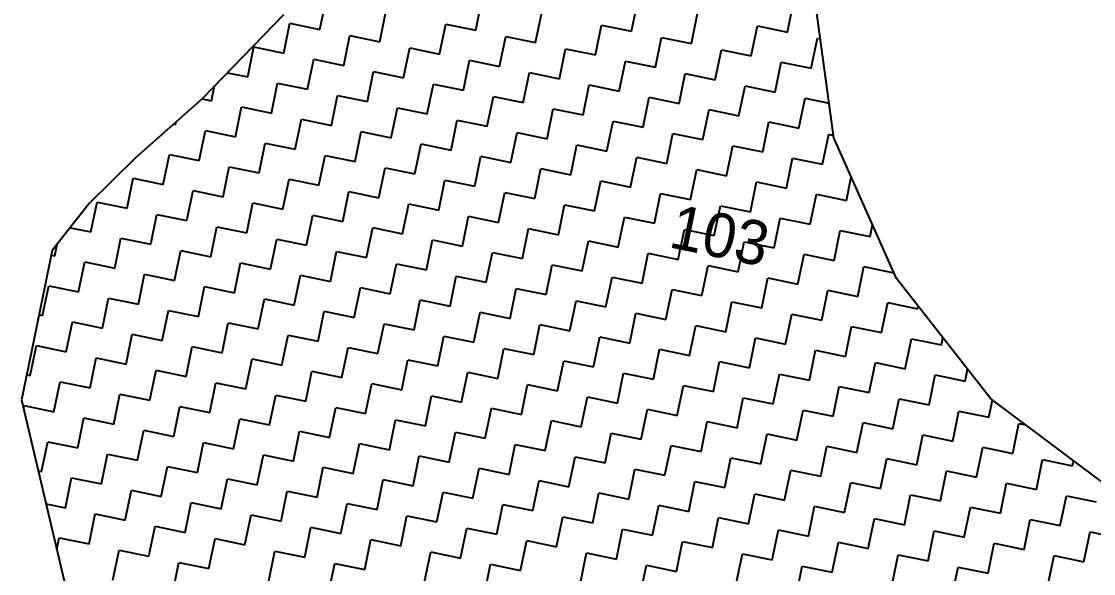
# Model space of a CAD drawing. Header units: metres. Extents: x 280043 to 281054, y 2047152 to 2048652.
# Drawn here: x 280281.9 to 280368.7, y 2048130 to 2048174.7 of the extents above; entities that cross this region are included whole.
import ezdxf
from ezdxf.enums import TextEntityAlignment as Align

# ---------------------------------------------------------------- set-up
doc = ezdxf.new("R2010")
doc.units = ezdxf.units.M
doc.layers.add('POLY_HATCH', color=12, linetype='Continuous')
doc.layers.add('TEXT_PARCEL', color=7, linetype='Continuous')
doc.styles.add('TEXT_MAP', font='', dxfattribs={"height": 1.8})
doc.styles.get('TEXT_MAP').set_extended_font_data('Kruti Dev 050')

msp = doc.modelspace()

# ---------------------------------------------------------------- linework, layer by layer
at = {"layer": 'POLY_HATCH'}
for p, q in [((280347.689, 2048165.244), (280345.915, 2048178.19)), ((280303.088, 2048175.178), (280296.506, 2048168.395)), ((280296.506, 2048168.395), (280291.074, 2048163.594)), ((280352.743, 2048153.842), (280347.689, 2048165.244)), ((280291.074, 2048163.594), (280287.355, 2048159.921)), ((280287.355, 2048159.921), (280284.346, 2048156.101)), ((280284.346, 2048156.101), (280282.883, 2048149.002)), ((280360.367, 2048144.13), (280352.743, 2048153.842)), ((280282.883, 2048149.002), (280281.859, 2048144.033)), ((280281.859, 2048144.033), (280286.995, 2048122.254)), ((280371.271, 2048135.962), (280360.367, 2048144.13))]:
    msp.add_line(p, q, dxfattribs=at)
at = {"layer": 'POLY_HATCH', "linetype": 'Continuous'}
for p, q in [((280306.041, 2048174.015), (280306.54, 2048176.44)), ((280318.666, 2048173.941), (280319.166, 2048176.366)), ((280331.291, 2048173.866), (280331.791, 2048176.291)), ((280343.917, 2048173.792), (280344.416, 2048176.217)), ((280310.891, 2048173.015), (280311.391, 2048175.44)), ((280323.516, 2048172.941), (280324.016, 2048175.366)), ((280336.141, 2048172.866), (280336.641, 2048175.292)), ((280303.116, 2048172.09), (280303.615, 2048174.515)), ((280303.615, 2048174.515), (280306.041, 2048174.015)), ((280315.741, 2048172.016), (280316.241, 2048174.441)), ((280316.241, 2048174.441), (280318.666, 2048173.941)), ((280328.366, 2048171.941), (280328.866, 2048174.366)), ((280328.866, 2048174.366), (280331.291, 2048173.866)), ((280307.966, 2048171.09), (280308.466, 2048173.515)), ((280308.466, 2048173.515), (280310.891, 2048173.015)), ((280340.992, 2048171.867), (280341.491, 2048174.292)), ((280341.491, 2048174.292), (280343.917, 2048173.792)), ((280320.591, 2048171.016), (280321.091, 2048173.441)), ((280321.091, 2048173.441), (280323.516, 2048172.941)), ((280333.216, 2048170.941), (280333.716, 2048173.366)), ((280333.716, 2048173.366), (280336.141, 2048172.866)), ((280345.842, 2048170.867), (280346.342, 2048173.292)), ((280346.342, 2048173.292), (280346.593, 2048173.24)), ((280300.191, 2048170.165), (280300.691, 2048172.59)), ((280300.691, 2048172.59), (280303.116, 2048172.09)), ((280312.816, 2048170.09), (280313.316, 2048172.515)), ((280313.316, 2048172.515), (280315.741, 2048172.016)), ((280325.441, 2048170.016), (280325.941, 2048172.441)), ((280325.941, 2048172.441), (280328.366, 2048171.941)), ((280338.067, 2048169.941), (280338.566, 2048172.367)), ((280338.566, 2048172.367), (280340.992, 2048171.867)), ((280305.041, 2048169.165), (280305.541, 2048171.59)), ((280305.541, 2048171.59), (280307.966, 2048171.09)), ((280317.666, 2048169.091), (280318.166, 2048171.516)), ((280318.166, 2048171.516), (280320.591, 2048171.016)), ((280330.291, 2048169.016), (280330.791, 2048171.441)), ((280330.791, 2048171.441), (280333.216, 2048170.941)), ((280342.917, 2048168.942), (280343.417, 2048171.367)), ((280343.417, 2048171.367), (280345.842, 2048170.867)), ((280298.551, 2048170.503), (280300.191, 2048170.165)), ((280309.891, 2048168.165), (280310.391, 2048170.59)), ((280310.391, 2048170.59), (280312.816, 2048170.09)), ((280322.516, 2048168.091), (280323.016, 2048170.516)), ((280323.016, 2048170.516), (280325.441, 2048170.016)), ((280335.142, 2048168.016), (280335.641, 2048170.441)), ((280335.641, 2048170.441), (280338.067, 2048169.941)), ((280297.266, 2048168.24), (280297.511, 2048169.43)), ((280302.116, 2048167.24), (280302.616, 2048169.665)), ((280302.616, 2048169.665), (280305.041, 2048169.165)), ((280314.741, 2048167.165), (280315.241, 2048169.59)), ((280315.241, 2048169.59), (280317.666, 2048169.091)), ((280327.366, 2048167.091), (280327.866, 2048169.516)), ((280327.866, 2048169.516), (280330.291, 2048169.016)), ((280339.992, 2048167.017), (280340.492, 2048169.442)), ((280340.492, 2048169.442), (280342.917, 2048168.942)), ((280296.507, 2048168.396), (280297.266, 2048168.24)), ((280306.966, 2048166.24), (280307.466, 2048168.665)), ((280307.466, 2048168.665), (280309.891, 2048168.165)), ((280319.591, 2048166.166), (280320.091, 2048168.591)), ((280320.091, 2048168.591), (280322.516, 2048168.091)), ((280332.217, 2048166.091), (280332.716, 2048168.516)), ((280332.716, 2048168.516), (280335.142, 2048168.016)), ((280344.842, 2048166.017), (280345.342, 2048168.442)), ((280345.342, 2048168.442), (280347.306, 2048168.037)), ((280299.191, 2048165.315), (280299.691, 2048167.74)), ((280299.691, 2048167.74), (280302.116, 2048167.24)), ((280311.816, 2048165.24), (280312.316, 2048167.665)), ((280312.316, 2048167.665), (280314.741, 2048167.165)), ((280324.441, 2048165.166), (280324.941, 2048167.591)), ((280324.941, 2048167.591), (280327.366, 2048167.091)), ((280337.067, 2048165.091), (280337.567, 2048167.516)), ((280337.567, 2048167.516), (280339.992, 2048167.017)), ((280294.341, 2048166.314), (280294.383, 2048166.518)), ((280304.041, 2048164.315), (280304.541, 2048166.74)), ((280304.541, 2048166.74), (280306.966, 2048166.24)), ((280316.666, 2048164.24), (280317.166, 2048166.665)), ((280317.166, 2048166.665), (280319.591, 2048166.166)), ((280329.292, 2048164.166), (280329.791, 2048166.591)), ((280329.791, 2048166.591), (280332.217, 2048166.091)), ((280341.917, 2048164.092), (280342.417, 2048166.517)), ((280342.417, 2048166.517), (280344.842, 2048166.017)), ((280294.188, 2048166.346), (280294.341, 2048166.314)), ((280296.266, 2048163.389), (280296.766, 2048165.815)), ((280296.766, 2048165.815), (280299.191, 2048165.315)), ((280308.891, 2048163.315), (280309.391, 2048165.74)), ((280309.391, 2048165.74), (280311.816, 2048165.24)), ((280321.516, 2048163.241), (280322.016, 2048165.666)), ((280322.016, 2048165.666), (280324.441, 2048165.166)), ((280301.116, 2048162.39), (280301.616, 2048164.815)), ((280301.616, 2048164.815), (280304.041, 2048164.315)), ((280334.142, 2048163.166), (280334.642, 2048165.591)), ((280334.642, 2048165.591), (280337.067, 2048165.091)), ((280346.767, 2048163.092), (280347.267, 2048165.517)), ((280347.267, 2048165.517), (280347.663, 2048165.435)), ((280313.741, 2048162.315), (280314.241, 2048164.74)), ((280314.241, 2048164.74), (280316.666, 2048164.24)), ((280326.367, 2048162.241), (280326.867, 2048164.666)), ((280326.867, 2048164.666), (280329.292, 2048164.166)), ((280338.992, 2048162.166), (280339.492, 2048164.591)), ((280339.492, 2048164.591), (280341.917, 2048164.092)), ((280293.341, 2048161.464), (280293.841, 2048163.889)), ((280293.841, 2048163.889), (280296.266, 2048163.389)), ((280305.966, 2048161.39), (280306.466, 2048163.815)), ((280306.466, 2048163.815), (280308.891, 2048163.315)), ((280318.591, 2048161.315), (280319.091, 2048163.741)), ((280319.091, 2048163.741), (280321.516, 2048163.241)), ((280331.217, 2048161.241), (280331.717, 2048163.666)), ((280331.717, 2048163.666), (280334.142, 2048163.166)), ((280343.842, 2048161.167), (280344.342, 2048163.592)), ((280344.342, 2048163.592), (280346.767, 2048163.092)), ((280298.191, 2048160.464), (280298.691, 2048162.89)), ((280298.691, 2048162.89), (280301.116, 2048162.39)), ((280310.816, 2048160.39), (280311.316, 2048162.815)), ((280311.316, 2048162.815), (280313.741, 2048162.315)), ((280323.442, 2048160.316), (280323.942, 2048162.741)), ((280323.942, 2048162.741), (280326.367, 2048162.241)), ((280336.067, 2048160.241), (280336.567, 2048162.666)), ((280336.567, 2048162.666), (280338.992, 2048162.166)), ((280290.416, 2048159.539), (280290.916, 2048161.964)), ((280290.916, 2048161.964), (280293.341, 2048161.464)), ((280303.041, 2048159.465), (280303.541, 2048161.89)), ((280303.541, 2048161.89), (280305.966, 2048161.39)), ((280315.666, 2048159.39), (280316.166, 2048161.815)), ((280316.166, 2048161.815), (280318.591, 2048161.315)), ((280328.292, 2048159.316), (280328.792, 2048161.741)), ((280328.792, 2048161.741), (280331.217, 2048161.241)), ((280340.917, 2048159.241), (280341.417, 2048161.666)), ((280341.417, 2048161.666), (280343.842, 2048161.167)), ((280348.692, 2048160.167), (280349.088, 2048162.087)), ((280295.266, 2048158.539), (280295.766, 2048160.964)), ((280295.766, 2048160.964), (280298.191, 2048160.464)), ((280307.891, 2048158.465), (280308.391, 2048160.89)), ((280308.391, 2048160.89), (280310.816, 2048160.39)), ((280320.517, 2048158.39), (280321.017, 2048160.816)), ((280321.017, 2048160.816), (280323.442, 2048160.316)), ((280333.142, 2048158.316), (280333.642, 2048160.741)), ((280333.642, 2048160.741), (280336.067, 2048160.241)), ((280345.767, 2048158.242), (280346.267, 2048160.667)), ((280346.267, 2048160.667), (280348.692, 2048160.167)), ((280287.491, 2048157.614), (280287.991, 2048160.039)), ((280287.991, 2048160.039), (280290.416, 2048159.539)), ((280300.116, 2048157.54), (280300.616, 2048159.965)), ((280300.616, 2048159.965), (280303.041, 2048159.465)), ((280312.741, 2048157.465), (280313.241, 2048159.89)), ((280313.241, 2048159.89), (280315.666, 2048159.39)), ((280325.367, 2048157.391), (280325.867, 2048159.816)), ((280325.867, 2048159.816), (280328.292, 2048159.316)), ((280337.992, 2048157.316), (280338.492, 2048159.741)), ((280338.492, 2048159.741), (280340.917, 2048159.241)), ((280292.341, 2048156.614), (280292.841, 2048159.039)), ((280292.841, 2048159.039), (280295.266, 2048158.539)), ((280304.966, 2048156.54), (280305.466, 2048158.965)), ((280305.466, 2048158.965), (280307.891, 2048158.465)), ((280317.592, 2048156.465), (280318.092, 2048158.89)), ((280318.092, 2048158.89), (280320.517, 2048158.39)), ((280330.217, 2048156.391), (280330.717, 2048158.816)), ((280330.717, 2048158.816), (280333.142, 2048158.316)), ((280342.842, 2048156.316), (280343.342, 2048158.741)), ((280343.342, 2048158.741), (280345.767, 2048158.242)), ((280285.811, 2048157.96), (280287.491, 2048157.614)), ((280297.191, 2048155.614), (280297.691, 2048158.039)), ((280297.691, 2048158.039), (280300.116, 2048157.54)), ((280309.816, 2048155.54), (280310.316, 2048157.965)), ((280310.316, 2048157.965), (280312.741, 2048157.465)), ((280322.442, 2048155.465), (280322.942, 2048157.891)), ((280322.942, 2048157.891), (280325.367, 2048157.391)), ((280350.617, 2048157.242), (280350.814, 2048158.194)), ((280289.416, 2048154.689), (280289.916, 2048157.114)), ((280289.916, 2048157.114), (280292.341, 2048156.614)), ((280302.041, 2048154.615), (280302.541, 2048157.04)), ((280302.541, 2048157.04), (280304.966, 2048156.54)), ((280314.667, 2048154.54), (280315.167, 2048156.965)), ((280315.167, 2048156.965), (280317.592, 2048156.465)), ((280335.067, 2048155.391), (280335.567, 2048157.816)), ((280335.567, 2048157.816), (280337.992, 2048157.316)), ((280347.692, 2048155.317), (280348.192, 2048157.742)), ((280348.192, 2048157.742), (280350.617, 2048157.242)), ((280284.566, 2048155.689), (280284.759, 2048156.625)), ((280294.266, 2048153.689), (280294.766, 2048156.114)), ((280294.766, 2048156.114), (280297.191, 2048155.614)), ((280327.292, 2048154.466), (280327.792, 2048156.891)), ((280327.792, 2048156.891), (280330.217, 2048156.391)), ((280339.917, 2048154.391), (280340.417, 2048156.816)), ((280340.417, 2048156.816), (280342.842, 2048156.316)), ((280284.274, 2048155.749), (280284.566, 2048155.689)), ((280306.892, 2048153.615), (280307.391, 2048156.04)), ((280307.391, 2048156.04), (280309.816, 2048155.54)), ((280319.517, 2048153.54), (280320.017, 2048155.965)), ((280320.017, 2048155.965), (280322.442, 2048155.465)), ((280332.142, 2048153.466), (280332.642, 2048155.891)), ((280332.642, 2048155.891), (280335.067, 2048155.391)), ((280344.767, 2048153.391), (280345.267, 2048155.816)), ((280345.267, 2048155.816), (280347.692, 2048155.317)), ((280286.491, 2048152.764), (280286.991, 2048155.189)), ((280286.991, 2048155.189), (280289.416, 2048154.689)), ((280299.116, 2048152.689), (280299.616, 2048155.114)), ((280299.616, 2048155.114), (280302.041, 2048154.615)), ((280311.742, 2048152.615), (280312.242, 2048155.04)), ((280312.242, 2048155.04), (280314.667, 2048154.54)), ((280324.367, 2048152.54), (280324.867, 2048154.966)), ((280324.867, 2048154.966), (280327.292, 2048154.466)), ((280336.992, 2048152.466), (280337.492, 2048154.891)), ((280337.492, 2048154.891), (280339.917, 2048154.391)), ((280349.618, 2048152.392), (280350.118, 2048154.817)), ((280350.118, 2048154.817), (280352.531, 2048154.319)), ((280291.341, 2048151.764), (280291.841, 2048154.189)), ((280291.841, 2048154.189), (280294.266, 2048153.689)), ((280303.967, 2048151.69), (280304.466, 2048154.115)), ((280304.466, 2048154.115), (280306.892, 2048153.615)), ((280316.592, 2048151.615), (280317.092, 2048154.04)), ((280317.092, 2048154.04), (280319.517, 2048153.54)), ((280329.217, 2048151.541), (280329.717, 2048153.966)), ((280329.717, 2048153.966), (280332.142, 2048153.466)), ((280341.842, 2048151.466), (280342.342, 2048153.891)), ((280342.342, 2048153.891), (280344.767, 2048153.391)), ((280283.566, 2048150.839), (280284.066, 2048153.264)), ((280284.066, 2048153.264), (280286.491, 2048152.764)), ((280296.191, 2048150.764), (280296.691, 2048153.189)), ((280296.691, 2048153.189), (280299.116, 2048152.689)), ((280308.817, 2048150.69), (280309.317, 2048153.115)), ((280309.317, 2048153.115), (280311.742, 2048152.615)), ((280321.442, 2048150.615), (280321.942, 2048153.04)), ((280321.942, 2048153.04), (280324.367, 2048152.54)), ((280334.067, 2048150.541), (280334.567, 2048152.966)), ((280334.567, 2048152.966), (280336.992, 2048152.466)), ((280346.693, 2048150.466), (280347.193, 2048152.891)), ((280347.193, 2048152.891), (280349.618, 2048152.392)), ((280288.416, 2048149.839), (280288.916, 2048152.264)), ((280288.916, 2048152.264), (280291.341, 2048151.764)), ((280301.042, 2048149.764), (280301.541, 2048152.189)), ((280301.541, 2048152.189), (280303.967, 2048151.69)), ((280313.667, 2048149.69), (280314.167, 2048152.115)), ((280314.167, 2048152.115), (280316.592, 2048151.615)), ((280326.292, 2048149.615), (280326.792, 2048152.041)), ((280326.792, 2048152.041), (280329.217, 2048151.541)), ((280338.917, 2048149.541), (280339.417, 2048151.966)), ((280339.417, 2048151.966), (280341.842, 2048151.466)), ((280351.543, 2048149.467), (280352.043, 2048151.892)), ((280352.043, 2048151.892), (280354.468, 2048151.392)), ((280283.274, 2048150.899), (280283.566, 2048150.839)), ((280293.266, 2048148.839), (280293.766, 2048151.264)), ((280293.766, 2048151.264), (280296.191, 2048150.764)), ((280305.892, 2048148.765), (280306.392, 2048151.19)), ((280306.392, 2048151.19), (280308.817, 2048150.69)), ((280318.517, 2048148.69), (280319.017, 2048151.115)), ((280319.017, 2048151.115), (280321.442, 2048150.615)), ((280331.142, 2048148.616), (280331.642, 2048151.041)), ((280331.642, 2048151.041), (280334.067, 2048150.541)), ((280343.768, 2048148.541), (280344.268, 2048150.966)), ((280344.268, 2048150.966), (280346.693, 2048150.466)), ((280354.468, 2048151.392), (280354.509, 2048151.592)), ((280285.491, 2048147.914), (280285.991, 2048150.339)), ((280285.991, 2048150.339), (280288.416, 2048149.839)), ((280298.117, 2048147.839), (280298.616, 2048150.264)), ((280298.616, 2048150.264), (280301.042, 2048149.764)), ((280310.742, 2048147.765), (280311.242, 2048150.19)), ((280311.242, 2048150.19), (280313.667, 2048149.69)), ((280323.367, 2048147.69), (280323.867, 2048150.115)), ((280323.867, 2048150.115), (280326.292, 2048149.615)), ((280335.992, 2048147.616), (280336.492, 2048150.041)), ((280336.492, 2048150.041), (280338.917, 2048149.541)), ((280290.341, 2048146.914), (280290.841, 2048149.339)), ((280290.841, 2048149.339), (280293.266, 2048148.839)), ((280302.967, 2048146.839), (280303.467, 2048149.264)), ((280303.467, 2048149.264), (280305.892, 2048148.765)), ((280315.592, 2048146.765), (280316.092, 2048149.19)), ((280316.092, 2048149.19), (280318.517, 2048148.69)), ((280348.618, 2048147.541), (280349.118, 2048149.967)), ((280349.118, 2048149.967), (280351.543, 2048149.467)), ((280282.566, 2048145.988), (280283.066, 2048148.414)), ((280283.066, 2048148.414), (280285.491, 2048147.914)), ((280295.192, 2048145.914), (280295.691, 2048148.339)), ((280295.691, 2048148.339), (280298.117, 2048147.839)), ((280328.217, 2048146.69), (280328.717, 2048149.116)), ((280328.717, 2048149.116), (280331.142, 2048148.616)), ((280340.843, 2048146.616), (280341.343, 2048149.041)), ((280341.343, 2048149.041), (280343.768, 2048148.541)), ((280353.468, 2048146.542), (280353.968, 2048148.967)), ((280353.968, 2048148.967), (280356.393, 2048148.467)), ((280356.393, 2048148.467), (280356.511, 2048149.042)), ((280287.416, 2048144.989), (280287.916, 2048147.414)), ((280287.916, 2048147.414), (280290.341, 2048146.914)), ((280307.817, 2048145.84), (280308.317, 2048148.265)), ((280308.317, 2048148.265), (280310.742, 2048147.765)), ((280320.442, 2048145.765), (280320.942, 2048148.19)), ((280320.942, 2048148.19), (280323.367, 2048147.69)), ((280333.067, 2048145.691), (280333.567, 2048148.116)), ((280333.567, 2048148.116), (280335.992, 2048147.616)), ((280345.693, 2048145.616), (280346.193, 2048148.041)), ((280346.193, 2048148.041), (280348.618, 2048147.541)), ((280300.042, 2048144.914), (280300.542, 2048147.339)), ((280300.542, 2048147.339), (280302.967, 2048146.839)), ((280312.667, 2048144.84), (280313.167, 2048147.265)), ((280313.167, 2048147.265), (280315.592, 2048146.765)), ((280325.292, 2048144.765), (280325.792, 2048147.19)), ((280325.792, 2048147.19), (280328.217, 2048146.69)), ((280337.918, 2048144.691), (280338.418, 2048147.116)), ((280338.418, 2048147.116), (280340.843, 2048146.616)), ((280350.543, 2048144.616), (280351.043, 2048147.042)), ((280351.043, 2048147.042), (280353.468, 2048146.542)), ((280282.274, 2048146.049), (280282.566, 2048145.988)), ((280292.267, 2048143.989), (280292.766, 2048146.414)), ((280292.766, 2048146.414), (280295.192, 2048145.914)), ((280304.892, 2048143.914), (280305.392, 2048146.339)), ((280305.392, 2048146.339), (280307.817, 2048145.84)), ((280317.517, 2048143.84), (280318.017, 2048146.265)), ((280318.017, 2048146.265), (280320.442, 2048145.765)), ((280330.143, 2048143.766), (280330.642, 2048146.191)), ((280330.642, 2048146.191), (280333.067, 2048145.691)), ((280342.768, 2048143.691), (280343.268, 2048146.116)), ((280343.268, 2048146.116), (280345.693, 2048145.616)), ((280355.393, 2048143.617), (280355.893, 2048146.042)), ((280355.893, 2048146.042), (280358.318, 2048145.542)), ((280358.318, 2048145.542), (280358.514, 2048146.491)), ((280284.491, 2048143.063), (280284.991, 2048145.489)), ((280284.991, 2048145.489), (280287.416, 2048144.989)), ((280297.117, 2048142.989), (280297.617, 2048145.414)), ((280297.617, 2048145.414), (280300.042, 2048144.914)), ((280309.742, 2048142.915), (280310.242, 2048145.34)), ((280310.242, 2048145.34), (280312.667, 2048144.84)), ((280322.367, 2048142.84), (280322.867, 2048145.265)), ((280322.867, 2048145.265), (280325.292, 2048144.765)), ((280334.993, 2048142.766), (280335.493, 2048145.191)), ((280335.493, 2048145.191), (280337.918, 2048144.691)), ((280347.618, 2048142.691), (280348.118, 2048145.116)), ((280348.118, 2048145.116), (280350.543, 2048144.616)), ((280289.342, 2048142.064), (280289.842, 2048144.489)), ((280289.842, 2048144.489), (280292.267, 2048143.989)), ((280301.967, 2048141.989), (280302.467, 2048144.414)), ((280302.467, 2048144.414), (280304.892, 2048143.914)), ((280314.592, 2048141.915), (280315.092, 2048144.34)), ((280315.092, 2048144.34), (280317.517, 2048143.84)), ((280327.218, 2048141.84), (280327.717, 2048144.265)), ((280327.717, 2048144.265), (280330.143, 2048143.766)), ((280339.843, 2048141.766), (280340.343, 2048144.191)), ((280340.343, 2048144.191), (280342.768, 2048143.691)), ((280352.468, 2048141.691), (280352.968, 2048144.117)), ((280352.968, 2048144.117), (280355.393, 2048143.617)), ((280360.243, 2048142.617), (280360.53, 2048144.008)), ((280282.021, 2048143.344), (280282.066, 2048143.563)), ((280282.066, 2048143.563), (280284.491, 2048143.063)), ((280294.192, 2048141.064), (280294.692, 2048143.489)), ((280294.692, 2048143.489), (280297.117, 2048142.989)), ((280306.817, 2048140.989), (280307.317, 2048143.414)), ((280307.317, 2048143.414), (280309.742, 2048142.915)), ((280319.442, 2048140.915), (280319.942, 2048143.34)), ((280319.942, 2048143.34), (280322.367, 2048142.84)), ((280332.068, 2048140.841), (280332.568, 2048143.266)), ((280332.568, 2048143.266), (280334.993, 2048142.766)), ((280344.693, 2048140.766), (280345.193, 2048143.191)), ((280345.193, 2048143.191), (280347.618, 2048142.691)), ((280357.318, 2048140.692), (280357.818, 2048143.117)), ((280357.818, 2048143.117), (280360.243, 2048142.617)), ((280286.417, 2048140.138), (280286.917, 2048142.564)), ((280286.917, 2048142.564), (280289.342, 2048142.064)), ((280299.042, 2048140.064), (280299.542, 2048142.489)), ((280299.542, 2048142.489), (280301.967, 2048141.989)), ((280311.667, 2048139.99), (280312.167, 2048142.415)), ((280312.167, 2048142.415), (280314.592, 2048141.915)), ((280324.293, 2048139.915), (280324.792, 2048142.34)), ((280324.792, 2048142.34), (280327.218, 2048141.84)), ((280336.918, 2048139.841), (280337.418, 2048142.266)), ((280337.418, 2048142.266), (280339.843, 2048141.766)), ((280291.267, 2048139.139), (280291.767, 2048141.564)), ((280291.767, 2048141.564), (280294.192, 2048141.064)), ((280303.892, 2048139.064), (280304.392, 2048141.489)), ((280304.392, 2048141.489), (280306.817, 2048140.989)), ((280316.517, 2048138.99), (280317.017, 2048141.415)), ((280317.017, 2048141.415), (280319.442, 2048140.915)), ((280329.143, 2048138.915), (280329.643, 2048141.34)), ((280329.643, 2048141.34), (280332.068, 2048140.841)), ((280349.543, 2048139.766), (280350.043, 2048142.191)), ((280350.043, 2048142.191), (280352.468, 2048141.691)), ((280362.168, 2048139.692), (280362.668, 2048142.117)), ((280362.668, 2048142.117), (280363.201, 2048142.007)), ((280283.492, 2048138.213), (280283.992, 2048140.638)), ((280283.992, 2048140.638), (280286.417, 2048140.138)), ((280296.117, 2048138.139), (280296.617, 2048140.564)), ((280296.617, 2048140.564), (280299.042, 2048140.064)), ((280308.742, 2048138.064), (280309.242, 2048140.489)), ((280309.242, 2048140.489), (280311.667, 2048139.99)), ((280341.768, 2048138.841), (280342.268, 2048141.266)), ((280342.268, 2048141.266), (280344.693, 2048140.766)), ((280354.393, 2048138.766), (280354.893, 2048141.192)), ((280354.893, 2048141.192), (280357.318, 2048140.692)), ((280288.342, 2048137.213), (280288.842, 2048139.639)), ((280288.842, 2048139.639), (280291.267, 2048139.139)), ((280321.368, 2048137.99), (280321.867, 2048140.415)), ((280321.867, 2048140.415), (280324.293, 2048139.915)), ((280333.993, 2048137.916), (280334.493, 2048140.341)), ((280334.493, 2048140.341), (280336.918, 2048139.841)), ((280346.618, 2048137.841), (280347.118, 2048140.266)), ((280347.118, 2048140.266), (280349.543, 2048139.766)), ((280359.243, 2048137.767), (280359.743, 2048140.192)), ((280359.743, 2048140.192), (280362.168, 2048139.692)), ((280300.967, 2048137.139), (280301.467, 2048139.564)), ((280301.467, 2048139.564), (280303.892, 2048139.064)), ((280313.592, 2048137.065), (280314.092, 2048139.49)), ((280314.092, 2048139.49), (280316.517, 2048138.99)), ((280326.218, 2048136.99), (280326.718, 2048139.415)), ((280326.718, 2048139.415), (280329.143, 2048138.915)), ((280338.843, 2048136.916), (280339.343, 2048139.341)), ((280339.343, 2048139.341), (280341.768, 2048138.841)), ((280351.468, 2048136.841), (280351.968, 2048139.266)), ((280351.968, 2048139.266), (280354.393, 2048138.766)), ((280364.094, 2048136.767), (280364.594, 2048139.192)), ((280364.594, 2048139.192), (280367.019, 2048138.692)), ((280367.019, 2048138.692), (280367.1, 2048139.087)), ((280283.218, 2048138.27), (280283.492, 2048138.213)), ((280293.192, 2048136.214), (280293.692, 2048138.639)), ((280293.692, 2048138.639), (280296.117, 2048138.139)), ((280305.817, 2048136.139), (280306.317, 2048138.564)), ((280306.317, 2048138.564), (280308.742, 2048138.064)), ((280318.443, 2048136.065), (280318.942, 2048138.49)), ((280318.942, 2048138.49), (280321.368, 2048137.99)), ((280331.068, 2048135.99), (280331.568, 2048138.415)), ((280331.568, 2048138.415), (280333.993, 2048137.916)), ((280343.693, 2048135.916), (280344.193, 2048138.341)), ((280344.193, 2048138.341), (280346.618, 2048137.841)), ((280356.319, 2048135.841), (280356.818, 2048138.267)), ((280356.818, 2048138.267), (280359.243, 2048137.767)), ((280285.417, 2048135.288), (280285.917, 2048137.713)), ((280285.917, 2048137.713), (280288.342, 2048137.213)), ((280298.042, 2048135.214), (280298.542, 2048137.639)), ((280298.542, 2048137.639), (280300.967, 2048137.139)), ((280310.667, 2048135.139), (280311.167, 2048137.565)), ((280311.167, 2048137.565), (280313.592, 2048137.065)), ((280323.293, 2048135.065), (280323.793, 2048137.49)), ((280323.793, 2048137.49), (280326.218, 2048136.99)), ((280335.918, 2048134.991), (280336.418, 2048137.416)), ((280336.418, 2048137.416), (280338.843, 2048136.916)), ((280348.543, 2048134.916), (280349.043, 2048137.341)), ((280349.043, 2048137.341), (280351.468, 2048136.841)), ((280361.169, 2048134.842), (280361.669, 2048137.267)), ((280361.669, 2048137.267), (280364.094, 2048136.767)), ((280290.267, 2048134.289), (280290.767, 2048136.714)), ((280290.767, 2048136.714), (280293.192, 2048136.214)), ((280302.892, 2048134.214), (280303.392, 2048136.639)), ((280303.392, 2048136.639), (280305.817, 2048136.139)), ((280315.518, 2048134.14), (280316.017, 2048136.565)), ((280316.017, 2048136.565), (280318.443, 2048136.065)), ((280328.143, 2048134.065), (280328.643, 2048136.49)), ((280328.643, 2048136.49), (280331.068, 2048135.99)), ((280340.768, 2048133.991), (280341.268, 2048136.416)), ((280341.268, 2048136.416), (280343.693, 2048135.916)), ((280353.394, 2048133.916), (280353.893, 2048136.341)), ((280353.893, 2048136.341), (280356.319, 2048135.841)), ((280366.019, 2048133.842), (280366.519, 2048136.267)), ((280366.519, 2048136.267), (280368.944, 2048135.767)), ((280283.845, 2048135.612), (280285.417, 2048135.288)), ((280295.117, 2048133.289), (280295.617, 2048135.714)), ((280295.617, 2048135.714), (280298.042, 2048135.214)), ((280307.742, 2048133.214), (280308.242, 2048135.639)), ((280308.242, 2048135.639), (280310.667, 2048135.139)), ((280320.368, 2048133.14), (280320.868, 2048135.565)), ((280320.868, 2048135.565), (280323.293, 2048135.065)), ((280332.993, 2048133.065), (280333.493, 2048135.49)), ((280333.493, 2048135.49), (280335.918, 2048134.991)), ((280345.618, 2048132.991), (280346.118, 2048135.416)), ((280346.118, 2048135.416), (280348.543, 2048134.916)), ((280358.244, 2048132.916), (280358.744, 2048135.342)), ((280358.744, 2048135.342), (280361.169, 2048134.842)), ((280287.342, 2048132.363), (280287.842, 2048134.788)), ((280287.842, 2048134.788), (280290.267, 2048134.289)), ((280299.967, 2048132.289), (280300.467, 2048134.714)), ((280300.467, 2048134.714), (280302.892, 2048134.214)), ((280312.593, 2048132.214), (280313.093, 2048134.64)), ((280313.093, 2048134.64), (280315.518, 2048134.14)), ((280325.218, 2048132.14), (280325.718, 2048134.565)), ((280325.718, 2048134.565), (280328.143, 2048134.065)), ((280337.843, 2048132.066), (280338.343, 2048134.491)), ((280338.343, 2048134.491), (280340.768, 2048133.991)), ((280350.469, 2048131.991), (280350.968, 2048134.416)), ((280350.968, 2048134.416), (280353.394, 2048133.916)), ((280292.192, 2048131.364), (280292.692, 2048133.789)), ((280292.692, 2048133.789), (280295.117, 2048133.289)), ((280304.817, 2048131.289), (280305.317, 2048133.714)), ((280305.317, 2048133.714), (280307.742, 2048133.214)), ((280317.443, 2048131.215), (280317.943, 2048133.64)), ((280317.943, 2048133.64), (280320.368, 2048133.14)), ((280330.068, 2048131.14), (280330.568, 2048133.565)), ((280330.568, 2048133.565), (280332.993, 2048133.065)), ((280363.094, 2048131.917), (280363.594, 2048134.342)), ((280363.594, 2048134.342), (280366.019, 2048133.842)), ((280284.719, 2048131.904), (280284.917, 2048132.863)), ((280284.917, 2048132.863), (280287.342, 2048132.363)), ((280297.042, 2048130.364), (280297.542, 2048132.789)), ((280297.542, 2048132.789), (280299.967, 2048132.289)), ((280309.668, 2048130.289), (280310.168, 2048132.714)), ((280310.168, 2048132.714), (280312.593, 2048132.214)), ((280342.693, 2048131.066), (280343.193, 2048133.491)), ((280343.193, 2048133.491), (280345.618, 2048132.991)), ((280355.319, 2048130.991), (280355.819, 2048133.416)), ((280355.819, 2048133.416), (280358.244, 2048132.916)), ((280367.944, 2048130.917), (280368.444, 2048133.342)), ((280368.444, 2048133.342), (280370.869, 2048132.842)), ((280289.267, 2048129.438), (280289.767, 2048131.863)), ((280289.767, 2048131.863), (280292.192, 2048131.364)), ((280301.892, 2048129.364), (280302.392, 2048131.789)), ((280302.392, 2048131.789), (280304.817, 2048131.289)), ((280322.293, 2048130.215), (280322.793, 2048132.64)), ((280322.793, 2048132.64), (280325.218, 2048132.14)), ((280334.918, 2048130.14), (280335.418, 2048132.565)), ((280335.418, 2048132.565), (280337.843, 2048132.066)), ((280347.544, 2048130.066), (280348.043, 2048132.491)), ((280348.043, 2048132.491), (280350.469, 2048131.991)), ((280360.169, 2048129.992), (280360.669, 2048132.417)), ((280360.669, 2048132.417), (280363.094, 2048131.917)), ((280314.518, 2048129.289), (280315.018, 2048131.715)), ((280315.018, 2048131.715), (280317.443, 2048131.215)), ((280327.143, 2048129.215), (280327.643, 2048131.64)), ((280327.643, 2048131.64), (280330.068, 2048131.14)), ((280339.768, 2048129.141), (280340.268, 2048131.566)), ((280340.268, 2048131.566), (280342.693, 2048131.066)), ((280352.394, 2048129.066), (280352.894, 2048131.491)), ((280352.894, 2048131.491), (280355.319, 2048130.991)), ((280365.019, 2048128.992), (280365.519, 2048131.417)), ((280365.519, 2048131.417), (280367.944, 2048130.917)), ((280294.117, 2048128.439), (280294.617, 2048130.864)), ((280294.617, 2048130.864), (280297.042, 2048130.364)), ((280306.743, 2048128.364), (280307.243, 2048130.789)), ((280307.243, 2048130.789), (280309.668, 2048130.289)), ((280319.368, 2048128.29), (280319.868, 2048130.715)), ((280319.868, 2048130.715), (280322.293, 2048130.215)), ((280331.993, 2048128.215), (280332.493, 2048130.64)), ((280332.493, 2048130.64), (280334.918, 2048130.14)), ((280344.619, 2048128.141), (280345.118, 2048130.566)), ((280345.118, 2048130.566), (280347.544, 2048130.066)), ((280357.244, 2048128.066), (280357.744, 2048130.491)), ((280357.744, 2048130.491), (280360.169, 2048129.992))]:
    msp.add_line(p, q, dxfattribs=at)

# ---------------------------------------------------------------- texts
at = {"layer": 'TEXT_PARCEL', "style": 'TEXT_MAP'}
msp.add_text('103', height=3.5655, rotation=348.35225, dxfattribs=at).set_placement((280338.451, 2048157.342), align=Align.MIDDLE)

doc.saveas('drawing.dxf')
